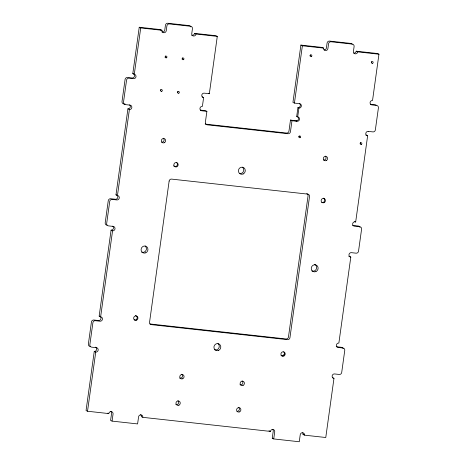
<?xml version="1.0" encoding="UTF-8"?>
<svg xmlns="http://www.w3.org/2000/svg" width="465" height="465" viewBox="0 0 465 465"><rect width="100%" height="100%" fill="white"/><g stroke="black" fill="none" stroke-linecap="round" stroke-linejoin="round"><path stroke-width="0.7" d="M95.406 347.128A2.238 2.127 -65.2 0 1 94.256 351.401L86.048 410.554L87.525 411.24L108.798 413.583A2.238 2.127 -65.2 0 1 111.234 411.612A2.238 2.127 -65.2 0 1 113.053 414.053L112.071 421.11L137.599 423.923L138.576 416.867A2.238 2.127 -65.2 0 1 141.011 414.896A2.238 2.127 -65.2 0 1 142.831 417.338L270.461 431.41A2.238 2.127 -65.2 0 1 272.891 429.439A2.238 2.127 -65.2 0 1 274.716 431.88L273.734 438.937L299.262 441.75L300.239 434.694A2.238 2.127 -65.2 0 1 302.674 432.723A2.238 2.127 -65.2 0 1 304.494 435.164L325.767 437.507L333.975 378.353A2.238 2.127 -65.2 0 1 332.155 375.912A2.238 2.127 -65.2 0 1 334.585 373.941L339.264 374.459A2.238 2.127 -65.2 0 0 341.699 372.488L344.757 350.441A2.238 2.127 -65.2 0 0 342.938 348L338.258 347.483A2.238 2.127 -65.2 0 1 336.439 345.042A2.238 2.127 -65.2 0 1 338.869 343.071L350.802 257.075A2.238 2.127 -65.2 0 1 348.983 254.634A2.238 2.127 -65.2 0 1 351.418 252.664L356.097 253.181A2.238 2.127 -65.2 0 0 358.527 251.21L361.59 229.164A2.238 2.127 -65.2 0 0 359.765 226.722L355.086 226.205A2.238 2.127 -65.2 0 1 352.656 223.787A2.238 2.127 -65.2 0 1 355.673 221.974L367.629 135.797A2.238 2.127 -65.2 0 1 365.81 133.356A2.238 2.127 -65.2 0 1 368.245 131.386M90.187 346.472A2.238 2.127 -65.2 0 1 88.367 344.036L91.425 321.983A2.238 2.127 -65.2 0 1 93.86 320.013L98.539 320.53A2.238 2.127 -65.2 0 0 100.975 318.56A2.238 2.127 -65.2 0 0 99.15 316.119L111.083 230.123A2.238 2.127 -65.2 0 0 112.716 226.124M107.014 225.194A2.238 2.127 -65.2 0 1 105.195 222.758L108.258 200.706A2.238 2.127 -65.2 0 1 110.687 198.735L115.367 199.253A2.238 2.127 -65.2 0 0 117.802 197.282A2.238 2.127 -65.2 0 0 115.983 194.841L127.916 108.845A2.238 2.127 -65.2 0 0 129.549 104.846M125.155 104.061L123.806 103.916A2.238 2.127 -65.2 0 1 122.022 101.48L125.079 79.457A2.238 2.127 -65.2 0 1 127.515 77.486L132.194 77.998A2.238 2.127 -65.2 0 0 134.507 76.022A2.238 2.127 -65.2 0 0 132.804 73.598L139.233 27.255L160.506 29.603L161.983 30.289A2.238 2.127 -65.2 0 0 163.808 32.724A2.238 2.127 -65.2 0 0 166.238 30.754L166.912 25.906A2.238 2.127 -65.2 0 1 169.347 23.936L190.615 26.278A2.238 2.127 -65.2 0 1 192.44 28.72L191.766 33.573A2.238 2.127 -65.2 0 0 193.585 36.008A2.238 2.127 -65.2 0 0 196.021 34.038L217.289 36.386L209.337 93.715L204.228 93.151A2.238 2.127 -65.2 0 0 201.798 95.122A2.238 2.127 -65.2 0 0 203.618 97.563L202.397 106.386A2.238 2.127 -65.2 0 0 199.962 108.357A2.238 2.127 -65.2 0 0 201.781 110.792L206.89 111.356L205.356 122.382A2.238 2.127 -65.2 0 0 207.181 124.823L288.009 133.734A2.238 2.127 -65.2 0 0 290.445 131.764L291.974 120.737L290.491 120.057L288.963 131.078A2.238 2.127 -65.2 0 1 286.527 133.048L205.699 124.138A2.238 2.127 -65.2 0 1 205.158 124.004M87.525 411.24L95.738 352.086A2.238 2.127 -65.2 0 0 98.167 350.116A2.238 2.127 -65.2 0 0 96.348 347.675L91.669 347.157A2.238 2.127 -65.2 0 1 89.844 344.716L92.907 322.669A2.238 2.127 -65.2 0 1 95.337 320.699L100.022 321.21A2.238 2.127 -65.2 0 0 102.451 319.24A2.238 2.127 -65.2 0 0 100.632 316.805L99.15 316.119M100.632 316.805L112.565 230.809A2.238 2.127 -65.2 0 0 114.995 228.838A2.238 2.127 -65.2 0 0 113.175 226.397L108.496 225.88A2.238 2.127 -65.2 0 1 106.677 223.438L109.734 201.392A2.238 2.127 -65.2 0 1 112.17 199.421L116.849 199.933A2.238 2.127 -65.2 0 0 119.278 197.962A2.238 2.127 -65.2 0 0 117.459 195.527L115.983 194.841M117.459 195.527L129.392 109.531A2.238 2.127 -65.2 0 0 131.828 107.56A2.238 2.127 -65.2 0 0 130.002 105.119L125.283 104.596A2.238 2.127 -65.2 0 1 123.504 102.16L126.561 80.137A2.238 2.127 -65.2 0 1 128.991 78.166L133.67 78.684A2.238 2.127 -65.2 0 0 135.983 76.702A2.238 2.127 -65.2 0 0 134.286 74.284L132.804 73.598M134.286 74.284L140.715 27.941L139.233 27.255M368.379 131.403L372.924 131.903A2.238 2.127 -65.2 0 0 375.354 129.933L378.417 107.886A2.238 2.127 -65.2 0 0 376.598 105.445L371.913 104.927A2.238 2.127 -65.2 0 1 370.094 102.486A2.238 2.127 -65.2 0 1 372.529 100.516L378.952 54.213L357.684 51.865A2.238 2.127 -65.2 0 1 355.248 53.835A2.238 2.127 -65.2 0 1 353.429 51.394L354.103 46.547A2.238 2.127 -65.2 0 0 352.278 44.105L331.01 41.763A2.238 2.127 -65.2 0 0 328.575 43.733L327.901 48.581A2.238 2.127 -65.2 0 1 325.471 50.551A2.238 2.127 -65.2 0 1 323.646 48.11L322.169 47.43L300.896 45.082L292.938 102.416L294.421 103.096L299.524 103.66A2.238 2.127 -65.2 0 1 301.349 106.101A2.238 2.127 -65.2 0 1 298.914 108.072L297.687 116.889A2.238 2.127 -65.2 0 1 299.512 119.331A2.238 2.127 -65.2 0 1 297.077 121.301L291.974 120.737M294.421 103.096L302.378 45.768L300.896 45.082M290.491 120.057L296.647 120.906L296.089 120.848A2.238 2.127 -65.2 0 0 298.524 118.877A2.238 2.127 -65.2 0 0 296.705 116.436L297.925 107.618A2.238 2.127 -65.2 0 0 299.413 103.509M273.734 438.937L272.257 438.251L273.234 431.195A2.238 2.127 -65.2 0 0 272.827 429.567M282.511 355.894L284.714 354.109M191.568 35.189A2.238 2.127 -65.2 0 0 194.539 33.358L215.812 35.7L217.289 36.386M353.766 53.15A2.238 2.127 -65.2 0 0 356.202 51.179L377.475 53.527L378.952 54.213M140.715 27.941L161.983 30.289M302.378 45.768L323.646 48.11M370.436 104.241L375.116 104.759A2.238 2.127 -65.2 0 1 376.139 105.171M200.305 110.112L205.408 110.67L206.89 111.356M149.899 323.954L286.033 338.968A2.238 2.127 -65.2 0 0 288.469 336.991L308.051 195.87A2.238 2.127 -65.2 0 0 306.766 193.568M302.61 432.851A2.238 2.127 -65.2 0 1 303.017 434.479L304.435 434.636M272.257 438.251L273.676 438.408M356.202 51.179L357.684 51.865M194.539 33.358L196.021 34.038M367.629 135.797L366.153 135.112A2.238 2.127 -65.2 0 1 365.757 135.03M297.925 107.618L298.914 108.072M296.705 116.436L297.687 116.889M208.349 93.262L209.337 93.715M202.136 96.877L203.618 97.563M127.916 108.845L129.392 109.531M354.69 221.514L355.673 221.974M350.802 257.075L349.325 256.389A2.238 2.127 -65.2 0 1 348.785 256.256M111.083 230.123L112.565 230.809M332.492 377.667L333.975 378.353M303.017 434.479L304.494 435.164M268.979 430.724L270.461 431.41M94.256 351.401L95.738 352.086M142.831 417.338L141.354 416.652A2.238 2.127 -65.2 0 0 140.552 414.623M107.81 413.129L108.798 413.583M112.071 421.11L110.594 420.424L111.571 413.368A2.238 2.127 -65.2 0 0 110.775 411.345M323.809 198.177L324.663 199.316M352.563 225.449A2.238 2.127 -65.2 0 0 353.609 225.519L358.288 226.037A2.238 2.127 -65.2 0 1 359.974 227.344M336.236 346.663A2.238 2.127 -65.2 0 0 336.776 346.797L341.455 347.314A2.238 2.127 -65.2 0 1 343.147 348.622M161.785 31.905A2.238 2.127 -65.2 0 0 164.761 30.074L165.435 25.22A2.238 2.127 -65.2 0 1 167.865 23.25L189.139 25.598A2.238 2.127 -65.2 0 1 190.824 26.9M160.501 30.179A2.238 2.127 -65.2 0 1 160.506 29.603M360.294 142.447A0.895 0.854 -65.2 0 1 360.166 143.522M299.146 136.036A0.895 0.854 -65.2 0 1 298.803 136.861M145.161 246.002A3.575 3.406 -65.2 0 1 141.686 252.181M177.956 400.691A2.238 2.127 -65.2 0 1 175.782 404.55M181.774 374.244A2.238 2.127 -65.2 0 1 179.6 378.109M177.787 91.338A0.895 0.854 -65.2 0 1 177.305 92.506M182.437 57.817A0.895 0.854 -65.2 0 1 181.955 58.991M160.768 89.46A0.895 0.854 -65.2 0 1 160.291 90.629M165.418 55.94A0.895 0.854 -65.2 0 1 164.941 57.114M218.009 343.583A3.575 3.406 -65.2 0 1 214.528 349.761M238.597 407.375A2.238 2.127 -65.2 0 1 236.964 411.374M242.12 380.899A2.238 2.127 -65.2 0 1 239.946 384.764M242.486 167.179A3.575 3.406 -65.2 0 1 239.87 173.579M314.561 264.323A3.575 3.406 -65.2 0 1 316.369 268.91A3.575 3.406 -65.2 0 1 311.852 270.944M163.331 138.215A2.238 2.127 -65.2 0 1 161.698 142.214M325.279 156.071A2.238 2.127 -65.2 0 1 323.646 160.07M323.989 49.865A2.238 2.127 -65.2 0 0 326.424 47.895L327.093 43.047A2.238 2.127 -65.2 0 1 329.528 41.077L350.802 43.419A2.238 2.127 -65.2 0 1 352.214 44.233M371.663 61.642A0.895 0.854 -65.2 0 1 371.326 62.473M310.405 54.887A0.895 0.854 -65.2 0 1 309.87 55.835M176.607 162.611A2.238 2.127 -65.2 0 1 176.776 165.935A2.238 2.127 -65.2 0 1 173.555 165.796M283.656 351.871A2.238 2.127 -65.2 0 1 284.016 354.969A2.238 2.127 -65.2 0 1 281 355.458M323.396 198.206A2.238 2.127 -65.2 0 1 324.524 201.072A2.238 2.127 -65.2 0 1 321.704 202.345M135.362 315.59A2.238 2.127 -65.2 0 1 137.123 318.316A2.238 2.127 -65.2 0 1 134.211 319.862M169.138 181.077L149.556 322.199A2.238 2.127 -65.2 0 0 151.375 324.64L287.515 339.648A2.238 2.127 -65.2 0 0 289.945 337.677L309.527 196.556A2.238 2.127 -65.2 0 0 307.708 194.114L171.573 179.106A2.238 2.127 -65.2 0 0 169.138 181.077M361.468 144.359A0.895 0.854 -65.2 0 0 361.45 142.825A0.895 0.854 -65.2 0 0 360.172 143.656A0.895 0.854 -65.2 0 0 361.468 144.359M326.232 160.576A2.238 2.127 -65.2 0 0 326.761 156.757A2.238 2.127 -65.2 0 0 323.303 158.315A2.238 2.127 -65.2 0 0 326.232 160.576M164.285 142.72A2.238 2.127 -65.2 0 0 164.813 138.901A2.238 2.127 -65.2 0 0 161.355 140.459A2.238 2.127 -65.2 0 0 164.285 142.72M311.347 56.521A0.895 0.854 -65.2 0 0 311.562 54.992A0.895 0.854 -65.2 0 0 310.178 55.614A0.895 0.854 -65.2 0 0 311.347 56.521M372.61 63.275A0.895 0.854 -65.2 0 0 372.82 61.746A0.895 0.854 -65.2 0 0 371.442 62.374A0.895 0.854 -65.2 0 0 372.61 63.275M300.088 137.669A0.895 0.854 -65.2 0 0 300.303 136.14A0.895 0.854 -65.2 0 0 298.919 136.762A0.895 0.854 -65.2 0 0 300.088 137.669M145.795 252.797A3.575 3.406 -65.2 0 0 146.644 246.683A3.575 3.406 -65.2 0 0 141.116 249.176A3.575 3.406 -65.2 0 0 145.795 252.797M218.643 350.383A3.575 3.406 -65.2 0 0 219.492 344.269A3.575 3.406 -65.2 0 0 213.958 346.762A3.575 3.406 -65.2 0 0 218.643 350.383M243.119 173.974A3.575 3.406 -65.2 0 0 243.968 167.865A3.575 3.406 -65.2 0 0 238.44 170.359A3.575 3.406 -65.2 0 0 243.119 173.974M315.968 271.56A3.575 3.406 -65.2 0 0 316.816 265.451A3.575 3.406 -65.2 0 0 311.283 267.945A3.575 3.406 -65.2 0 0 315.968 271.56M176.816 166.772A2.238 2.127 -65.2 0 0 177.345 162.953A2.238 2.127 -65.2 0 0 173.887 164.511A2.238 2.127 -65.2 0 0 176.816 166.772M136.594 320.164A2.238 2.127 -65.2 0 0 137.123 316.345A2.238 2.127 -65.2 0 0 133.67 317.903A2.238 2.127 -65.2 0 0 136.594 320.164M324.088 202.641A2.238 2.127 -65.2 0 0 324.617 198.822A2.238 2.127 -65.2 0 0 321.158 200.38A2.238 2.127 -65.2 0 0 324.088 202.641M283.865 356.033A2.238 2.127 -65.2 0 0 284.394 352.214A2.238 2.127 -65.2 0 0 280.941 353.772A2.238 2.127 -65.2 0 0 283.865 356.033M239.545 411.88A2.238 2.127 -65.2 0 0 240.074 408.061A2.238 2.127 -65.2 0 0 236.621 409.619A2.238 2.127 -65.2 0 0 239.545 411.88M243.073 385.404A2.238 2.127 -65.2 0 0 243.602 381.585A2.238 2.127 -65.2 0 0 240.143 383.143A2.238 2.127 -65.2 0 0 243.073 385.404M178.909 405.195A2.238 2.127 -65.2 0 0 179.438 401.376A2.238 2.127 -65.2 0 0 175.979 402.934A2.238 2.127 -65.2 0 0 178.909 405.195M182.728 378.748A2.238 2.127 -65.2 0 0 183.256 374.93A2.238 2.127 -65.2 0 0 179.798 376.487A2.238 2.127 -65.2 0 0 182.728 378.748M178.787 93.192A0.895 0.854 -65.2 0 0 178.996 91.663A0.895 0.854 -65.2 0 0 177.618 92.285A0.895 0.854 -65.2 0 0 178.787 93.192M183.437 59.671A0.895 0.854 -65.2 0 0 183.646 58.148A0.895 0.854 -65.2 0 0 182.268 58.77A0.895 0.854 -65.2 0 0 183.437 59.671M161.768 91.314A0.895 0.854 -65.2 0 0 161.983 89.786A0.895 0.854 -65.2 0 0 160.599 90.408A0.895 0.854 -65.2 0 0 161.768 91.314M166.418 57.8A0.895 0.854 -65.2 0 0 166.633 56.271A0.895 0.854 -65.2 0 0 165.249 56.893A0.895 0.854 -65.2 0 0 166.418 57.8"/></g></svg>
